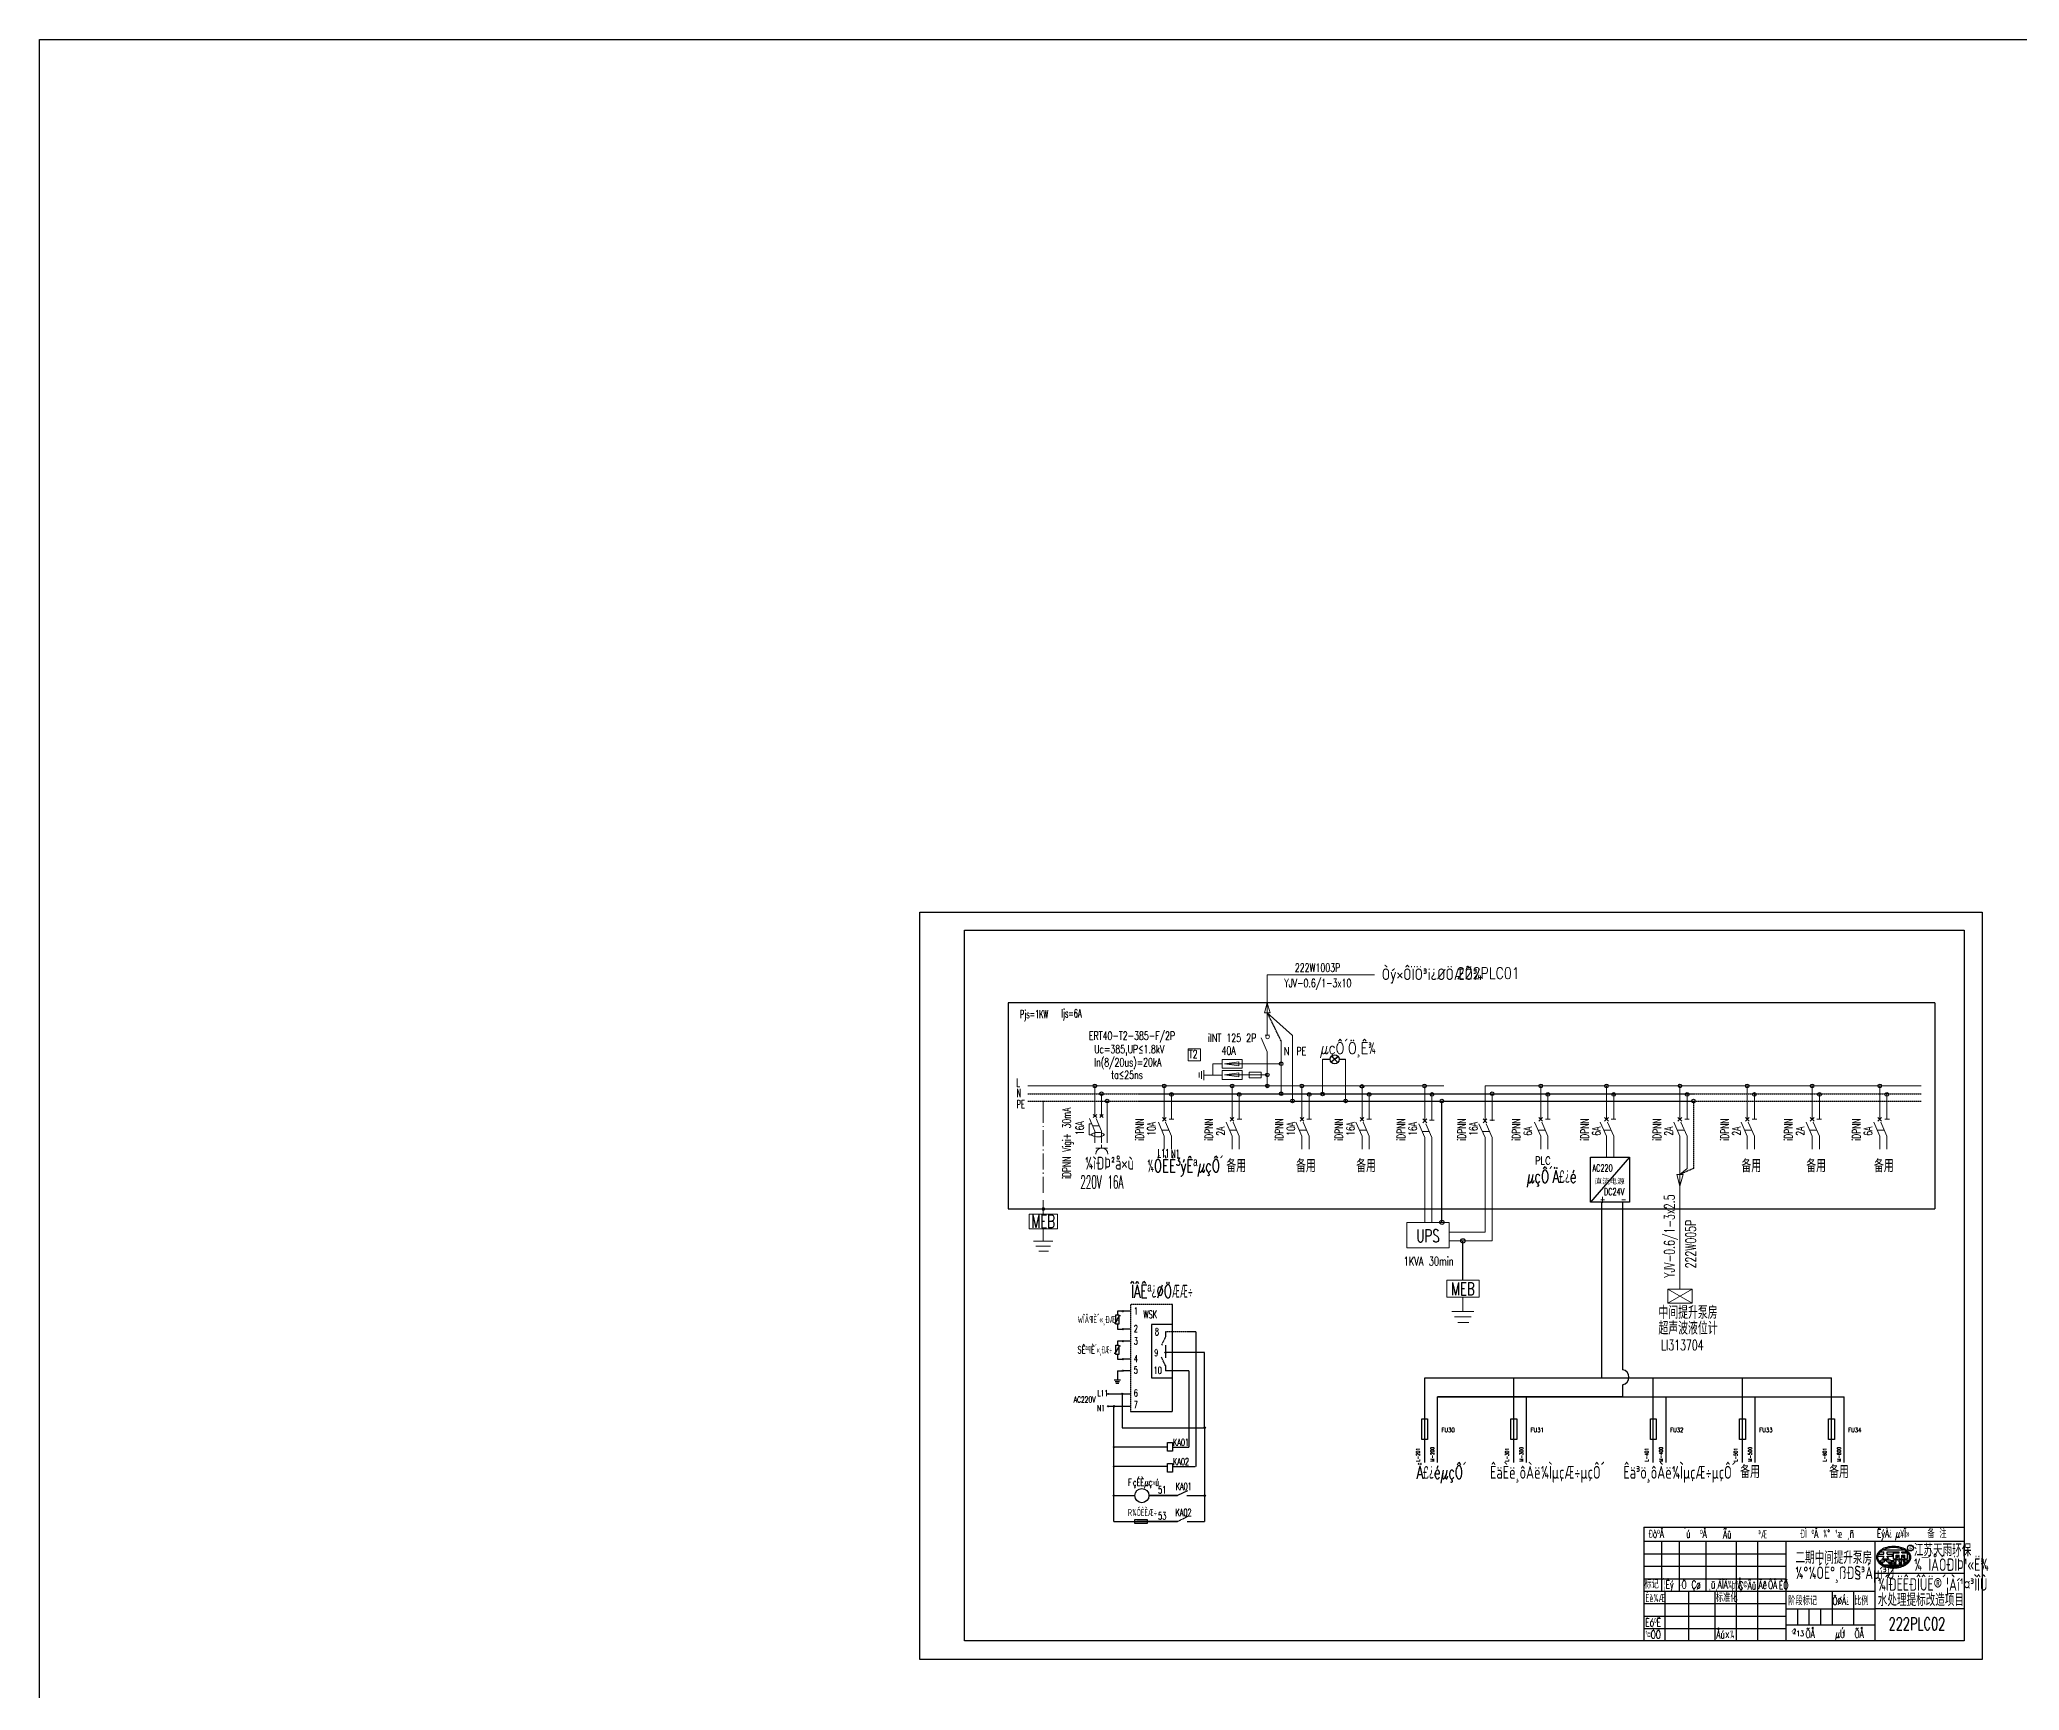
# Model space of a CAD drawing. Header units: millimetres. Extents: x 201 to 11482, y -7821 to 251.
# Drawn here: x 741 to 1854, y -7015 to -6087 of the extents above; entities that cross this region are included whole.
import ezdxf
from ezdxf.enums import TextEntityAlignment as Align

# ---------------------------------------------------------------- set-up
doc = ezdxf.new("R2010")
doc.units = ezdxf.units.MM
for name, pattern in [('ACAD_ISO02W100', [15, 12, -3]), ('CENTER', [2, 1.25, -0.25, 0.25, -0.25]), ('CENTER2', [1.125, 0.75, -0.125, 0.125, -0.125])]:
    doc.linetypes.add(name, pattern=pattern)
for name, color, linetype in [('4', 4, 'Continuous'), ('LINE_SECTION', 3, 'CENTER'), ('LINE_THIN', 2, 'Continuous'), ('LINEHIDE', 1, 'ACAD_ISO02W100'), ('PART', 7, 'Continuous'), ('TEXT', 6, 'Continuous')]:
    doc.layers.add(name, color=color, linetype=linetype)
doc.layers.add('SECTION', color=3, linetype='CENTER2', lineweight=9)
doc.styles.add('FS', font='romans.shx', dxfattribs={"width": 0.67, "height": 4.5, "bigfont": 'xc02.shx'})
doc.styles.add('HZ', font='txt', dxfattribs={"width": 0.67, "bigfont": 'hztxt'})
doc.styles.add('HZTXT', font='tssdeng.shx', dxfattribs={"width": 0.8, "bigfont": 'hztxt.shx'})
doc.styles.add('Z1', font='romans.shx', dxfattribs={"width": 0.75, "height": 2, "bigfont": 'fhztxt.shx'})
doc.styles.add('¡À¨º¡Á¼¡ÁÖ', font='romand.shx', dxfattribs={"width": 0.75, "bigfont": 'hztxt.shx'})

msp = doc.modelspace()

# ---------------------------------------------------------------- hatches: boundary and pattern name
h = msp.add_hatch(color=0)
h.dxf.hatch_style = 2
h.paths.add_polyline_path([(1304.846, -6744.742), (1306.217, -6744.742), (1305.874, -6745.085)])
h = msp.add_hatch(color=0)
h.dxf.hatch_style = 2
h.paths.add_polyline_path([(1305.532, -6743.713), (1305.074, -6743.827), (1305.874, -6743.827)])

# ---------------------------------------------------------------- linework, layer by layer
for p, q in [((1261.145, -6987.188), (1261.145, -6587.644)), ((1261.145, -6587.644), (1823.249, -6587.644)), ((1823.249, -6587.644), (1823.249, -6987.188)), ((1462.537, -6660.28), (1466.888, -6660.28)), ((1471.387, -6658.782), (1467.434, -6661.838)), ((1467.634, -6658.499), (1471.117, -6662.083)), ((1469.387, -6660.28), (1467.642, -6658.492)), ((1469.387, -6660.28), (1471.37, -6658.759)), ((1471.886, -6660.28), (1475.543, -6660.28)), ((1635.2, -6715.282), (1613.2, -6740.608)), ((1619.422, -6740.608), (1619.422, -6839.326)), ((1631.243, -6740.608), (1631.243, -6834.72)), ((1519.97, -6839.326), (1748.692, -6839.326)), ((1519.97, -6867), (1519.97, -6839.326)), ((1570.1, -6867), (1570.1, -6839.326)), ((1631.243, -6843.247), (1631.243, -6850.07)), ((1648.541, -6867), (1648.541, -6839.326)), ((1698.67, -6867), (1698.67, -6839.326)), ((1748.692, -6867), (1748.692, -6839.326)), ((1631.243, -6850.07), (1527.116, -6850.07)), ((1527.116, -6850.07), (1755.837, -6850.07)), ((1527.116, -6866.989), (1527.116, -6850.07)), ((1577.245, -6866.989), (1577.245, -6850.07)), ((1655.686, -6866.989), (1655.686, -6850.07)), ((1705.816, -6866.989), (1705.816, -6850.07)), ((1755.837, -6866.989), (1755.837, -6850.07)), ((1519.97, -6886.887), (1519.97, -6867)), ((1527.116, -6886.887), (1527.116, -6866.989)), ((1570.1, -6886.887), (1570.1, -6867)), ((1577.245, -6886.887), (1577.245, -6866.989)), ((1648.541, -6886.887), (1648.541, -6867)), ((1655.686, -6886.887), (1655.686, -6866.989)), ((1698.67, -6886.887), (1698.67, -6867)), ((1705.816, -6886.887), (1705.816, -6866.989)), ((1748.692, -6886.887), (1748.692, -6867)), ((1755.837, -6886.887), (1755.837, -6866.989)), ((1773.249, -6987.188), (1773.249, -6931.188)), ((1774.677, -6939.53), (1778.231, -6939.53)), ((1775.173, -6938.327), (1778.231, -6938.327)), ((1775.72, -6942.649), (1778.366, -6942.649)), ((1776.202, -6937.124), (1778.231, -6937.124)), ((1776.325, -6943.251), (1777.69, -6943.251)), ((1776.855, -6941.598), (1781.472, -6941.598)), ((1777.422, -6940.996), (1780.849, -6940.996)), ((1778.004, -6935.921), (1789.287, -6935.921)), ((1778.231, -6938.327), (1778.231, -6937.124)), ((1778.232, -6944.454), (1789.059, -6944.454)), ((1778.947, -6944.755), (1788.345, -6944.755)), ((1779.938, -6942.649), (1783.044, -6942.649)), ((1780.036, -6938.327), (1780.036, -6937.124)), ((1780.036, -6937.124), (1786.834, -6937.124)), ((1780.036, -6938.327), (1783.044, -6938.327)), ((1780.036, -6939.53), (1783.044, -6939.53)), ((1780.06, -6939.842), (1780.036, -6939.53)), ((1780.658, -6943.251), (1783.044, -6943.251)), ((1780.949, -6945.296), (1786.342, -6945.296)), ((1781.751, -6943.742), (1783.044, -6943.742)), ((1782.317, -6941.937), (1783.044, -6941.937)), ((1783.044, -6939.53), (1783.044, -6938.327)), ((1783.044, -6942.649), (1783.044, -6941.937)), ((1783.044, -6943.742), (1783.044, -6943.251)), ((1783.646, -6940.996), (1783.646, -6937.725)), ((1783.646, -6937.725), (1786.834, -6937.725)), ((1783.646, -6940.996), (1785.029, -6940.996)), ((1783.646, -6941.598), (1785.029, -6941.598)), ((1783.646, -6942.649), (1783.646, -6941.598)), ((1783.646, -6942.649), (1785.029, -6942.649)), ((1783.646, -6943.742), (1783.646, -6943.251)), ((1783.646, -6943.251), (1785.029, -6943.251)), ((1783.646, -6943.742), (1785.029, -6943.742)), ((1785.029, -6940.996), (1785.029, -6938.929)), ((1785.029, -6938.929), (1786.834, -6938.929)), ((1785.029, -6942.649), (1785.029, -6941.598)), ((1785.029, -6943.742), (1785.029, -6943.251)), ((1786.834, -6937.725), (1786.834, -6937.124)), ((1786.834, -6940.996), (1786.834, -6938.929)), ((1786.834, -6940.996), (1788.218, -6940.996)), ((1786.834, -6941.598), (1788.218, -6941.598)), ((1786.834, -6942.649), (1786.834, -6941.598)), ((1786.834, -6942.649), (1788.218, -6942.649)), ((1786.834, -6943.742), (1786.834, -6943.251)), ((1786.834, -6943.251), (1788.218, -6943.251)), ((1786.834, -6943.742), (1788.218, -6943.742)), ((1788.218, -6937.725), (1788.218, -6937.124)), ((1788.218, -6937.124), (1791.09, -6937.124)), ((1788.218, -6937.725), (1791.407, -6937.725)), ((1788.218, -6938.929), (1790.023, -6938.929)), ((1788.218, -6940.996), (1788.218, -6938.929)), ((1788.218, -6942.649), (1788.218, -6941.598)), ((1788.218, -6943.742), (1788.218, -6943.251)), ((1789.272, -6941.937), (1790.023, -6941.937)), ((1789.272, -6941.937), (1789.272, -6942.649)), ((1789.272, -6942.649), (1791.571, -6942.649)), ((1789.272, -6943.251), (1789.272, -6943.742)), ((1789.272, -6943.251), (1790.966, -6943.251)), ((1789.272, -6943.742), (1790.327, -6943.742)), ((1790.023, -6940.996), (1790.023, -6938.929)), ((1790.023, -6940.996), (1791.407, -6940.996)), ((1790.023, -6941.937), (1790.023, -6941.598)), ((1790.023, -6941.598), (1791.407, -6941.598)), ((1791.407, -6940.996), (1791.407, -6937.725)), ((1791.407, -6942.829), (1791.407, -6941.598)), ((1823.249, -6949.188), (1773.249, -6949.188)), ((1823.249, -6949.188), (1773.249, -6949.188)), ((1823.249, -6969.188), (1773.249, -6969.188)), ((1823.249, -6987.188), (1261.145, -6987.188)), ((1823.249, -6987.188), (1643.249, -6987.188))]:
    msp.add_line(p, q)
at = {"linetype": 'CENTER2'}
for p, q in [((1439.263, -6649.961), (1431.547, -6634.073)), ((1296.845, -6679.679), (1799.079, -6679.679)), ((1296.845, -6683.794), (1799.079, -6683.794)), ((1529.674, -6751.916), (1529.674, -6683.794)), ((1671.063, -6683.794), (1671.063, -6721.627)), ((1671.063, -6721.627), (1663.462, -6725.056)), ((1541.495, -6784.492), (1541.495, -6762.318)), ((1374.263, -6816.301), (1371.917, -6821.1)), ((1374.263, -6813.511), (1374.263, -6816.301)), ((1391.334, -6813.511), (1374.263, -6813.511)), ((1374.263, -6820.901), (1374.263, -6828.155)), ((1391.334, -6813.511), (1391.334, -6889.131)), ((1374.263, -6832.419), (1371.917, -6827.619)), ((1396.252, -6825.048), (1374.263, -6825.048)), ((1374.263, -6832.419), (1374.263, -6835.432)), ((1396.252, -6867.324), (1396.252, -6825.048)), ((1387.439, -6835.432), (1374.263, -6835.432)), ((1387.439, -6835.432), (1387.439, -6878.262)), ((1386.615, -6917.317), (1381.053, -6920.142))]:
    msp.add_line(p, q, dxfattribs=at)
at = {"color": 0}
for p, q in [((1643.249, -6923.188), (1823.249, -6923.188)), ((1643.249, -6923.188), (1823.249, -6923.188)), ((1643.249, -6923.188), (1823.249, -6923.188)), ((1643.249, -6931.188), (1823.249, -6931.188)), ((1643.249, -6931.188), (1823.249, -6931.188)), ((1643.249, -6931.188), (1823.249, -6931.188)), ((1643.249, -6959.188), (1773.249, -6959.188)), ((1643.249, -6959.188), (1773.249, -6959.188)), ((1643.249, -6959.188), (1773.249, -6959.188)), ((1723.249, -6969.188), (1773.249, -6969.188)), ((1723.249, -6969.188), (1773.249, -6969.188)), ((1723.249, -6969.188), (1773.249, -6969.188)), ((1723.249, -6978.188), (1773.249, -6978.188)), ((1723.249, -6978.188), (1773.249, -6978.188)), ((1723.249, -6978.188), (1773.249, -6978.188))]:
    msp.add_line(p, q, dxfattribs=at)
at = {"linetype": 'Continuous'}
msp.add_line((1823.249, -6949.188), (1773.249, -6949.188), dxfattribs=at)
for points in [[(741.178, -6087.168), (11482.36, -6087.168), (11482.36, -7820.534), (741.178, -7820.534)], [(1613.2, -6715.282), (1635.2, -6715.282), (1635.2, -6740.608), (1613.2, -6740.608)]]:
    msp.add_lwpolyline(points, close=True)
at = {"color": 0, "lineweight": 18}
for points in [[(1431.49, -6646.646), (1431.49, -6612.813), (1491.726, -6612.813)], [(1433.09, -6634.073), (1430.004, -6634.073), (1431.49, -6628.587), (1433.09, -6634.073)], [(1431.49, -6634.073), (1445.663, -6646.875), (1445.663, -6683.679)], [(1431.49, -6643.674), (1431.49, -6646.646)], [(1386.913, -6654.419), (1393.885, -6654.419), (1393.885, -6661.162), (1386.913, -6661.162), (1386.913, -6654.419)], [(1431.49, -6675.678), (1431.49, -6656.019), (1428.061, -6648.132)], [(1430.347, -6646.646), (1432.747, -6646.646)], [(1430.347, -6646.646), (1432.747, -6646.646)], [(1439.263, -6649.961), (1439.263, -6679.793)], [(1393.085, -6667.677), (1393.085, -6670.421)], [(1394.457, -6666.992), (1394.457, -6671.335)], [(1395.829, -6666.306), (1395.829, -6672.021)], [(1406.116, -6662.762), (1400.858, -6662.762), (1400.858, -6669.163)], [(1417.431, -6660.362), (1406.116, -6660.362), (1406.116, -6665.277), (1417.431, -6665.277), (1417.431, -6660.362)], [(1417.431, -6666.534), (1406.116, -6666.534), (1406.116, -6671.564), (1417.431, -6671.564), (1417.431, -6666.534)], [(1409.659, -6662.762), (1439.263, -6662.762)], [(1421.203, -6670.649), (1421.203, -6667.449), (1427.947, -6667.449), (1427.947, -6670.649)], [(1431.49, -6662.42), (1431.49, -6674.078)], [(1462.537, -6660.28), (1462.537, -6679.793)], [(1475.543, -6660.28), (1475.543, -6683.679)], [(1296.845, -6675.221), (1530.817, -6675.221)], [(1334.564, -6675.221), (1334.564, -6692.138)], [(1373.54, -6675.221), (1373.54, -6693.966)], [(1395.829, -6669.163), (1406.116, -6669.163)], [(1409.659, -6669.049), (1431.49, -6669.049)], [(1411.716, -6675.221), (1411.716, -6693.966)], [(1421.203, -6670.649), (1427.947, -6670.649)], [(1450.921, -6675.221), (1450.921, -6693.966)], [(1484.754, -6675.482), (1484.754, -6693.966)], [(1520.073, -6675.564), (1520.073, -6694.881)], [(1553.905, -6675.221), (1799.079, -6675.221)], [(1553.905, -6694.881), (1553.905, -6675.221)], [(1585.224, -6675.221), (1585.224, -6693.966)], [(1622.143, -6675.221), (1622.143, -6693.966)], [(1663.519, -6675.221), (1663.519, -6693.966)], [(1663.519, -6675.221), (1663.519, -6693.966)], [(1701.352, -6675.221), (1701.352, -6693.966)], [(1737.814, -6675.221), (1737.814, -6693.966)], [(1775.876, -6675.221), (1775.876, -6693.966)], [(1305.532, -6683.679), (1305.532, -6691.566), (1305.532, -6696.024)], [(1338.221, -6692.138), (1338.221, -6679.565)], [(1341.422, -6707.225), (1341.422, -6683.679)], [(1377.655, -6693.966), (1377.655, -6680.022)], [(1415.717, -6693.966), (1415.717, -6680.022)], [(1455.036, -6693.966), (1455.036, -6680.022)], [(1488.754, -6693.966), (1488.754, -6680.022)], [(1524.073, -6694.424), (1524.073, -6680.022)], [(1557.906, -6694.881), (1557.906, -6679.679)], [(1589.224, -6693.966), (1589.224, -6680.022)], [(1626.257, -6693.966), (1626.257, -6680.022)], [(1667.52, -6693.966), (1667.52, -6680.022)], [(1705.353, -6693.966), (1705.353, -6680.022)], [(1741.929, -6693.966), (1741.929, -6680.022)], [(1779.877, -6693.966), (1779.877, -6680.022)], [(1305.532, -6697.853), (1305.532, -6698.31)], [(1305.532, -6700.139), (1305.532, -6704.596), (1305.532, -6709.054)], [(1332.735, -6702.653), (1332.849, -6702.882), (1333.078, -6703.11), (1333.421, -6703.225), (1333.764, -6703.453), (1334.221, -6703.568), (1334.792, -6703.682), (1335.478, -6703.796), (1336.164, -6703.796), (1336.735, -6703.796), (1337.421, -6703.796), (1337.993, -6703.568), (1338.564, -6703.568), (1339.021, -6703.339), (1339.364, -6703.11), (1339.593, -6702.882), (1339.707, -6702.767), (1339.707, -6702.539), (1339.593, -6702.31), (1339.364, -6702.082), (1339.021, -6701.967), (1338.564, -6701.739), (1337.993, -6701.624), (1337.421, -6701.51), (1336.735, -6701.51), (1336.164, -6701.51), (1335.478, -6701.51), (1334.792, -6701.51), (1334.221, -6701.739), (1333.764, -6701.739), (1333.421, -6701.967), (1333.078, -6702.196), (1332.849, -6702.425), (1332.735, -6702.653), (1331.249, -6702.653), (1331.249, -6696.595), (1332.849, -6696.595)], [(1334.564, -6703.339), (1334.564, -6700.596), (1331.592, -6693.509)], [(1333.306, -6697.624), (1336.964, -6697.624)], [(1335.592, -6693.052), (1333.649, -6691.223)], [(1333.649, -6693.052), (1335.592, -6691.223)], [(1338.221, -6700.596), (1335.25, -6693.509)], [(1339.25, -6693.052), (1337.307, -6691.223)], [(1337.307, -6693.052), (1339.25, -6691.223)], [(1338.221, -6707.225), (1338.221, -6700.596)], [(1373.54, -6706.425), (1373.54, -6703.453), (1370.225, -6695.567)], [(1372.168, -6700.139), (1376.169, -6700.139)], [(1372.511, -6695.109), (1374.683, -6692.938)], [(1374.683, -6695.109), (1372.511, -6692.938)], [(1377.655, -6703.453), (1374.226, -6695.567)], [(1376.283, -6693.966), (1378.912, -6693.966)], [(1411.716, -6710.768), (1411.716, -6703.453), (1408.287, -6695.567)], [(1410.23, -6700.139), (1414.345, -6700.139)], [(1410.688, -6695.109), (1412.745, -6692.938)], [(1412.745, -6695.109), (1410.688, -6692.938)], [(1415.717, -6703.453), (1412.288, -6695.567)], [(1414.459, -6693.966), (1417.088, -6693.966)], [(1450.921, -6710.768), (1450.921, -6703.453), (1447.492, -6695.567)], [(1449.55, -6700.139), (1453.55, -6700.139)], [(1449.892, -6695.109), (1452.064, -6692.938)], [(1452.064, -6695.109), (1449.892, -6692.938)], [(1455.036, -6703.453), (1451.607, -6695.567)], [(1453.664, -6693.966), (1456.408, -6693.966)], [(1484.754, -6706.425), (1484.754, -6703.453), (1481.325, -6695.567)], [(1483.268, -6700.139), (1487.269, -6700.139)], [(1483.611, -6695.109), (1485.783, -6692.938)], [(1485.783, -6695.109), (1483.611, -6692.938)], [(1488.754, -6703.453), (1485.325, -6695.567)], [(1487.497, -6693.966), (1490.012, -6693.966)], [(1520.073, -6707.225), (1520.073, -6704.253), (1516.644, -6696.481)], [(1518.587, -6700.939), (1522.702, -6700.939)], [(1518.93, -6695.909), (1521.101, -6693.738)], [(1521.101, -6695.909), (1518.93, -6693.738)], [(1524.073, -6704.253), (1520.644, -6696.481)], [(1522.702, -6694.424), (1525.33, -6694.424)], [(1553.905, -6707.225), (1553.905, -6704.253), (1550.476, -6696.481)], [(1552.42, -6700.939), (1556.534, -6700.939)], [(1552.877, -6695.909), (1554.934, -6693.738)], [(1554.934, -6695.909), (1552.877, -6693.738)], [(1557.906, -6704.253), (1554.477, -6696.481)], [(1556.534, -6694.424), (1559.163, -6694.424)], [(1585.224, -6706.425), (1585.224, -6703.453), (1581.795, -6695.567)], [(1583.738, -6700.139), (1587.853, -6700.139)], [(1584.195, -6695.109), (1586.252, -6692.938)], [(1586.252, -6695.109), (1584.195, -6692.938)], [(1589.224, -6703.453), (1585.795, -6695.567)], [(1587.967, -6693.966), (1590.596, -6693.966)], [(1622.143, -6706.425), (1622.143, -6703.453), (1618.714, -6695.567)], [(1620.771, -6700.139), (1624.771, -6700.139)], [(1621.114, -6695.109), (1623.286, -6692.938)], [(1623.286, -6695.109), (1621.114, -6692.938)], [(1626.257, -6703.453), (1622.828, -6695.567)], [(1624.886, -6693.966), (1627.515, -6693.966)], [(1660.09, -6695.567), (1663.519, -6703.453), (1663.519, -6709.74)], [(1662.033, -6700.139), (1666.034, -6700.139)], [(1664.548, -6695.109), (1662.376, -6692.938)], [(1662.376, -6695.109), (1664.548, -6692.938)], [(1667.52, -6703.453), (1664.091, -6695.567)], [(1666.262, -6693.966), (1668.777, -6693.966)], [(1701.352, -6706.425), (1701.352, -6703.453), (1697.923, -6695.567)], [(1699.867, -6700.139), (1703.981, -6700.139)], [(1700.324, -6695.109), (1702.381, -6692.938)], [(1702.381, -6695.109), (1700.324, -6692.938)], [(1705.353, -6703.453), (1701.924, -6695.567)], [(1704.096, -6693.966), (1706.725, -6693.966)], [(1737.814, -6706.425), (1737.814, -6703.453), (1734.385, -6695.567)], [(1736.443, -6700.139), (1740.443, -6700.139)], [(1736.785, -6695.109), (1738.957, -6692.938)], [(1738.957, -6695.109), (1736.785, -6692.938)], [(1741.929, -6703.453), (1738.5, -6695.567)], [(1740.557, -6693.966), (1743.186, -6693.966)], [(1775.876, -6706.425), (1775.876, -6703.453), (1772.447, -6695.567)], [(1774.39, -6700.139), (1778.505, -6700.139)], [(1774.847, -6695.109), (1776.905, -6692.938)], [(1776.905, -6695.109), (1774.847, -6692.938)], [(1779.877, -6703.453), (1776.448, -6695.567)], [(1778.619, -6693.966), (1781.248, -6693.966)], [(1305.532, -6710.883), (1305.532, -6711.454)], [(1334.564, -6703.339), (1334.564, -6707.225)], [(1335.021, -6710.197), (1341.65, -6710.197)], [(1338.336, -6710.197), (1338.336, -6708.368)], [(1373.54, -6706.425), (1373.54, -6710.768)], [(1377.655, -6710.768), (1377.655, -6703.453)], [(1415.717, -6710.768), (1415.717, -6703.453)], [(1455.036, -6710.768), (1455.036, -6703.453)], [(1484.754, -6706.425), (1484.754, -6710.768)], [(1488.754, -6710.768), (1488.754, -6703.453)], [(1520.073, -6707.225), (1520.073, -6751.916)], [(1524.073, -6751.916), (1524.073, -6704.253)], [(1553.905, -6757.517), (1553.905, -6704.253)], [(1557.906, -6762.318), (1557.906, -6704.253)], [(1585.224, -6706.425), (1585.224, -6710.768)], [(1589.224, -6710.768), (1589.224, -6703.453)], [(1622.143, -6706.425), (1622.143, -6715.282)], [(1626.257, -6715.282), (1626.257, -6703.453)], [(1663.519, -6709.74), (1663.519, -6741.058)], [(1667.52, -6721.627), (1667.52, -6703.453)], [(1701.352, -6706.425), (1701.352, -6710.768)], [(1705.353, -6710.768), (1705.353, -6703.453)], [(1737.814, -6706.425), (1737.814, -6710.768)], [(1741.929, -6710.768), (1741.929, -6703.453)], [(1775.876, -6706.425), (1775.876, -6710.768)], [(1779.877, -6710.768), (1779.877, -6703.453)], [(1305.532, -6713.169), (1305.532, -6717.741), (1305.532, -6722.198)], [(1582.595, -6719.455), (1582.595, -6714.998), (1583.852, -6714.998), (1584.309, -6715.226), (1584.424, -6715.455), (1584.652, -6715.912), (1584.652, -6716.483), (1584.424, -6716.941), (1584.309, -6717.055), (1583.852, -6717.284), (1582.595, -6717.284)], [(1585.681, -6714.998), (1585.681, -6719.455), (1587.395, -6719.455)], [(1590.367, -6716.141), (1590.139, -6715.683), (1589.91, -6715.226), (1589.567, -6714.998), (1588.996, -6714.998), (1588.767, -6715.226), (1588.424, -6715.683), (1588.31, -6716.141), (1588.081, -6716.712), (1588.081, -6717.741), (1588.31, -6718.427), (1588.424, -6718.769), (1588.767, -6719.227), (1588.996, -6719.455), (1589.567, -6719.455), (1589.91, -6719.227), (1590.139, -6718.769), (1590.367, -6718.427)], [(1663.519, -6725.056), (1667.52, -6721.627)], [(1305.532, -6723.913), (1305.532, -6724.599)], [(1305.532, -6726.313), (1305.532, -6730.771), (1305.532, -6735.343)], [(1665.234, -6725.056), (1663.519, -6731.571), (1661.69, -6725.056), (1665.234, -6725.056)], [(1663.519, -6731.571), (1663.519, -6789.495)], [(1306.217, -6744.399), (1306.217, -6744.056), (1305.874, -6743.827), (1305.532, -6743.713), (1305.074, -6743.827), (1304.846, -6744.056), (1304.846, -6744.399), (1304.846, -6744.742), (1305.074, -6745.085), (1305.532, -6745.199), (1305.874, -6745.085), (1306.217, -6744.742), (1306.217, -6744.399)], [(1305.532, -6739.458), (1305.532, -6747.344)], [(1297.531, -6755.574), (1297.531, -6747.344)], [(1297.531, -6747.344), (1313.533, -6747.344), (1313.533, -6755.574), (1297.531, -6755.574)], [(1305.532, -6762.546), (1305.532, -6755.574)], [(1533.789, -6766.204), (1509.9, -6766.204), (1509.9, -6751.916), (1533.789, -6751.916), (1533.789, -6766.204)], [(1310.904, -6762.546), (1300.045, -6762.546)], [(1309.646, -6765.29), (1301.417, -6765.29)], [(1308.389, -6768.033), (1303.017, -6768.033)], [(1533.789, -6757.517), (1553.905, -6757.517)], [(1533.789, -6762.318), (1557.906, -6762.318)], [(1532.351, -6793.979), (1532.351, -6784.492)], [(1532.351, -6784.492), (1550.639, -6784.492), (1550.639, -6793.979), (1532.351, -6793.979)], [(1656.604, -6789.495), (1670.434, -6789.495), (1670.434, -6797.381), (1656.604, -6797.381), (1656.604, -6789.495)], [(1656.604, -6797.381), (1670.434, -6789.495)], [(1670.434, -6797.381), (1656.604, -6789.495)], [(1541.495, -6794.093), (1541.495, -6795.808), (1541.495, -6801.98)], [(1547.667, -6801.98), (1535.322, -6801.98)], [(1546.181, -6805.066), (1536.808, -6805.066)], [(1544.809, -6808.152), (1538.637, -6808.152)]]:
    msp.add_lwpolyline(points, dxfattribs=at)
at = {"color": 0, "lineweight": 30}
for points in [[(1806.737, -6628.587), (1285.872, -6628.587)], [(1285.872, -6628.587), (1285.872, -6744.399)], [(1806.737, -6628.587), (1806.737, -6744.399)], [(1285.872, -6744.399), (1806.737, -6744.399)]]:
    msp.add_lwpolyline(points, dxfattribs=at)
at = {"color": 0, "lineweight": 5}
for points in [[(1304.846, -6744.742), (1306.217, -6744.742), (1305.874, -6745.085), (1304.846, -6744.742)], [(1305.532, -6743.713), (1305.074, -6743.827), (1305.874, -6743.827), (1305.532, -6743.713)]]:
    msp.add_lwpolyline(points, dxfattribs=at)
at = {"linetype": 'CENTER2'}
msp.add_lwpolyline([(1354.494, -6858.142), (1378.167, -6858.142), (1378.167, -6798.063), (1354.494, -6798.063)], close=True, dxfattribs=at)
at = {"color": 1, "elevation": 295.704}
for points in [[(1518.332, -6862.298), (1521.601, -6862.298), (1521.601, -6874.034), (1518.332, -6874.034)], [(1568.462, -6862.298), (1571.731, -6862.298), (1571.731, -6874.034), (1568.462, -6874.034)], [(1646.902, -6862.298), (1650.172, -6862.298), (1650.172, -6874.034), (1646.902, -6874.034)], [(1697.032, -6862.298), (1700.301, -6862.298), (1700.301, -6874.034), (1697.032, -6874.034)], [(1747.054, -6862.298), (1750.323, -6862.298), (1750.323, -6874.034), (1747.054, -6874.034)]]:
    msp.add_lwpolyline(points, close=True, dxfattribs=at)
for points in [[(1793.307, -6940.132, 0.14526213), (1792.682, -6938.027, 0.10717114), (1790.523, -6935.889, 0.07740429), (1787.54, -6934.585, 0.06452136), (1783.646, -6934.081, 0.06452136), (1779.751, -6934.585, 0.07740429), (1776.769, -6935.889, 0.10717114), (1774.609, -6938.027, 0.14526213), (1773.984, -6940.132, 0.14526213), (1774.609, -6942.237, 0.10717114), (1776.769, -6944.375, 0.07740429), (1779.751, -6945.679, 0.06452136), (1783.646, -6946.184, 0.06452136), (1787.54, -6945.679, 0.07740429), (1790.523, -6944.375, 0.10717114), (1792.682, -6942.237, 0.14526213)], [(1792.67, -6940.132, 0.14526213), (1792.149, -6938.374, 0.10717114), (1790.181, -6936.426, 0.07740429), (1787.378, -6935.201, 0.06452136), (1783.646, -6934.717, 0.06452136), (1779.913, -6935.201, 0.07740429), (1777.11, -6936.426, 0.10717114), (1775.142, -6938.374, 0.14526213), (1774.621, -6940.132, 0.14526213), (1775.142, -6941.89, 0.10717114), (1777.11, -6943.838, 0.07740429), (1779.913, -6945.063, 0.06452136), (1783.646, -6945.547, 0.06452136), (1787.378, -6945.063, 0.07740429), (1790.181, -6943.838, 0.10717114), (1792.149, -6941.89, 0.14526213)]]:
    msp.add_lwpolyline(points, format="xyb", close=True)
for centre, radius in [((1431.49, -6669.049), 1.029), ((1439.263, -6662.762), 1.029), ((1469.387, -6660.28), 2.499), ((1334.564, -6675.221), 1.029), ((1338.221, -6679.679), 1.029), ((1373.54, -6675.221), 1.029), ((1377.655, -6680.022), 1.029), ((1411.716, -6675.221), 1.029), ((1415.717, -6680.022), 1.029), ((1431.49, -6675.221), 1.029), ((1439.263, -6679.679), 1.029), ((1450.921, -6675.221), 1.029), ((1455.036, -6680.022), 1.029), ((1462.537, -6679.793), 1.029), ((1484.754, -6675.482), 1.029), ((1488.754, -6680.022), 1.029), ((1519.916, -6675.221), 1.029), ((1524.073, -6680.022), 1.029), ((1557.906, -6679.679), 1.029), ((1585.224, -6675.221), 1.029), ((1589.224, -6680.022), 1.029), ((1622.143, -6675.221), 1.029), ((1626.257, -6680.022), 1.029), ((1663.519, -6675.221), 1.029), ((1667.52, -6680.022), 1.029), ((1701.352, -6675.221), 1.029), ((1705.353, -6680.022), 1.029), ((1737.814, -6675.221), 1.029), ((1741.929, -6680.022), 1.029), ((1775.876, -6675.221), 1.029), ((1779.877, -6680.022), 1.029), ((1341.422, -6683.794), 1.029), ((1445.663, -6683.679), 1.029), ((1475.543, -6683.679), 1.029), ((1529.674, -6683.794), 1.029), ((1671.063, -6683.794), 1.029), ((1529.674, -6751.916), 1.212), ((1541.495, -6762.318), 1.212), ((1793.084, -6934.965), 1.666), ((1785.815, -6939.945), 0.1), ((1785.815, -6941.347), 0.1), ((1789.022, -6939.945), 0.1), ((1789.022, -6941.347), 0.1)]:
    msp.add_circle(centre, radius)
for centre, radius, start, end in [((1630.505, -6838.983), 4.327, 279.829785, 80.170215), ((1773.548, -6937.915), 4.95, 293.805664, 311.924678), ((1773.548, -6937.915), 6.755, 300.38393, 307.819429), ((1773.548, -6937.915), 4.95, 321.502997, 340.951261), ((1773.548, -6937.915), 6.755, 315.502624, 325.594686), ((1785.016, -6937.305), 7.372, 216.907792, 226.468118), ((1785.016, -6937.305), 5.567, 207.109979, 221.536588), ((1785.016, -6937.305), 7.372, 233.765595, 238.048673), ((1781.751, -6942.539), 1.203, 238.048673, 270), ((1785.016, -6937.305), 5.567, 230.459438, 231.797628), ((1782.317, -6940.734), 1.203, 231.797628, 270)]:
    msp.add_arc(centre, radius, start, end)
at = {"color": 0, "lineweight": 18}
for points, knots in [([(1431.604, -6646.646), (1431.033, -6646.646), (1430.576, -6647.103), (1430.576, -6647.675), (1430.576, -6648.246), (1431.033, -6648.704), (1431.604, -6648.704), (1432.176, -6648.704), (1432.633, -6648.246), (1432.633, -6647.675), (1432.633, -6647.103), (1432.176, -6646.646), (1431.604, -6646.646)], [0, 0, 0, 0, 1, 1, 1, 2, 2, 2, 3, 3, 3, 4, 4, 4, 4]), ([(1341.879, -6713.626), (1341.879, -6711.683), (1340.393, -6710.197), (1338.45, -6710.197), (1336.507, -6710.197), (1335.021, -6711.683), (1335.021, -6713.626)], [0, 0, 0, 0, 1, 1, 1, 2, 2, 2, 2])]:
    msp.add_open_spline(points, degree=3, knots=knots, dxfattribs=at)
at = {"color": 0, "lineweight": 5}
for points in [[(1415.488, -6661.619), (1415.488, -6661.619), (1407.487, -6662.762), (1407.487, -6662.762), (1407.487, -6662.762), (1415.488, -6662.762), (1415.488, -6662.762), (1415.488, -6662.762), (1415.488, -6661.619), (1415.488, -6661.619)], [(1407.487, -6662.762), (1407.487, -6662.762), (1415.488, -6662.762), (1415.488, -6662.762), (1415.488, -6662.762), (1415.488, -6663.905), (1415.488, -6663.905), (1415.488, -6663.905), (1407.487, -6662.762), (1407.487, -6662.762)], [(1415.488, -6667.906), (1415.488, -6667.906), (1407.487, -6669.049), (1407.487, -6669.049), (1407.487, -6669.049), (1415.488, -6669.049), (1415.488, -6669.049), (1415.488, -6669.049), (1415.488, -6667.906), (1415.488, -6667.906)], [(1407.487, -6669.049), (1407.487, -6669.049), (1415.488, -6669.049), (1415.488, -6669.049), (1415.488, -6669.049), (1415.488, -6670.192), (1415.488, -6670.192), (1415.488, -6670.192), (1407.487, -6669.049), (1407.487, -6669.049)], [(1304.846, -6744.056), (1304.846, -6744.056), (1306.217, -6744.056), (1306.217, -6744.056), (1306.217, -6744.056), (1305.074, -6743.827), (1305.074, -6743.827), (1305.074, -6743.827), (1304.846, -6744.056), (1304.846, -6744.056)], [(1304.846, -6744.399), (1304.846, -6744.399), (1306.217, -6744.399), (1306.217, -6744.399), (1306.217, -6744.399), (1304.846, -6744.056), (1304.846, -6744.056), (1304.846, -6744.056), (1304.846, -6744.399), (1304.846, -6744.399)], [(1306.217, -6744.399), (1306.217, -6744.399), (1304.846, -6744.056), (1304.846, -6744.056), (1304.846, -6744.056), (1306.217, -6744.056), (1306.217, -6744.056), (1306.217, -6744.056), (1306.217, -6744.399), (1306.217, -6744.399)], [(1304.846, -6744.742), (1304.846, -6744.742), (1306.217, -6744.742), (1306.217, -6744.742), (1306.217, -6744.742), (1304.846, -6744.399), (1304.846, -6744.399), (1304.846, -6744.399), (1304.846, -6744.742), (1304.846, -6744.742)], [(1306.217, -6744.742), (1306.217, -6744.742), (1304.846, -6744.399), (1304.846, -6744.399), (1304.846, -6744.399), (1306.217, -6744.399), (1306.217, -6744.399), (1306.217, -6744.399), (1306.217, -6744.742), (1306.217, -6744.742)], [(1304.846, -6744.742), (1304.846, -6744.742), (1305.074, -6745.085), (1305.074, -6745.085), (1305.074, -6745.085), (1305.874, -6745.085), (1305.874, -6745.085), (1305.874, -6745.085), (1304.846, -6744.742), (1304.846, -6744.742)], [(1306.217, -6744.056), (1306.217, -6744.056), (1305.074, -6743.827), (1305.074, -6743.827), (1305.074, -6743.827), (1305.874, -6743.827), (1305.874, -6743.827), (1305.874, -6743.827), (1306.217, -6744.056), (1306.217, -6744.056)], [(1305.074, -6745.085), (1305.074, -6745.085), (1305.874, -6745.085), (1305.874, -6745.085), (1305.874, -6745.085), (1305.532, -6745.199), (1305.532, -6745.199), (1305.532, -6745.199), (1305.074, -6745.085), (1305.074, -6745.085)]]:
    msp.add_open_spline(points, degree=3, knots=[0, 0, 0, 0, 1, 1, 1, 2, 2, 2, 3, 3, 3, 3], dxfattribs=at)
for p in [(1785.815, -6939.945), (1785.815, -6941.347), (1789.022, -6939.945), (1789.022, -6941.347)]:
    msp.add_point(p)
at = {"layer": 'LINE_SECTION', "linetype": 'Continuous'}
for p, q in [((1347.169, -6801.875), (1347.169, -6803.866)), ((1349.872, -6801.875), (1347.169, -6801.875)), ((1347.169, -6809.179), (1347.169, -6811.98)), ((1347.169, -6811.98), (1349.872, -6811.98)), ((1354.494, -6801.875), (1350.59, -6801.875)), ((1354.494, -6811.98), (1350.59, -6811.98)), ((1347.169, -6818.704), (1347.169, -6820.858)), ((1349.872, -6818.704), (1347.169, -6818.704)), ((1354.494, -6818.704), (1350.59, -6818.704)), ((1347.169, -6826.17), (1347.169, -6828.809)), ((1347.169, -6828.809), (1349.872, -6828.809)), ((1354.494, -6828.809), (1350.59, -6828.809)), ((1345.361, -6840.389), (1348.977, -6840.389)), ((1345.904, -6841.449), (1348.435, -6841.449)), ((1346.265, -6842.362), (1348.073, -6842.362)), ((1347.169, -6835.283), (1347.169, -6840.389)), ((1347.169, -6835.283), (1349.872, -6835.283)), ((1354.494, -6835.283), (1350.59, -6835.283)), ((1342.238, -6848.322), (1354.494, -6848.322)), ((1342.238, -6855.316), (1354.494, -6855.316)), ((1345.209, -6920.142), (1345.209, -6855.316)), ((1349.945, -6848.322), (1349.945, -6867.324)), ((1349.945, -6867.324), (1396.252, -6867.324)), ((1396.252, -6867.324), (1396.252, -6920.142)), ((1375.338, -6878.262), (1345.209, -6878.262)), ((1378.19, -6878.262), (1387.439, -6878.262)), ((1375.338, -6889.131), (1345.209, -6889.131)), ((1378.19, -6889.131), (1390.961, -6889.131)), ((1345.209, -6905.507), (1356.992, -6905.507)), ((1364.922, -6905.507), (1381.053, -6905.507)), ((1364.922, -6905.507), (1381.053, -6905.507)), ((1381.053, -6905.507), (1364.922, -6905.507)), ((1386.615, -6902.894), (1381.053, -6905.507)), ((1386.282, -6905.507), (1396.252, -6905.507)), ((1345.209, -6920.142), (1381.053, -6920.142)), ((1381.053, -6920.142), (1358.115, -6920.142)), ((1363.428, -6920.142), (1381.053, -6920.142)), ((1386.452, -6920.142), (1396.252, -6920.142))]:
    msp.add_line(p, q, dxfattribs=at)
at = {"layer": 'LINE_THIN'}
for p, q in [((1236.145, -6997.644), (1236.145, -6577.644)), ((1236.145, -6577.644), (1833.453, -6577.644)), ((1833.453, -6577.644), (1833.453, -6997.644)), ((1833.453, -6997.644), (1236.145, -6997.644))]:
    msp.add_line(p, q, dxfattribs=at)
for centre in [(1785.815, -6939.945), (1785.815, -6941.347), (1789.022, -6939.945), (1789.022, -6941.347)]:
    msp.add_circle(centre, 0.401, dxfattribs=at)
at = {"layer": 'LINEHIDE', "color": 0, "linetype": 'Continuous'}
for p, q in [((1366.331, -6809.274), (1366.331, -6839.261)), ((1378.167, -6809.274), (1366.331, -6809.274)), ((1366.331, -6839.261), (1378.167, -6839.261))]:
    msp.add_line(p, q, dxfattribs=at)
for centre in [(1374.263, -6825.048), (1345.209, -6855.316), (1349.945, -6848.322), (1396.252, -6867.324), (1396.252, -6905.507)]:
    msp.add_circle(centre, 0.418, dxfattribs=at)
at = {"layer": 'PART'}
for p, q in [((1345.976, -6808.59), (1345.474, -6808.59)), ((1345.976, -6808.59), (1348.363, -6804.455)), ((1348.864, -6804.455), (1348.363, -6804.455)), ((1345.976, -6825.581), (1348.363, -6821.446)), ((1348.864, -6821.446), (1348.363, -6821.446)), ((1345.976, -6825.581), (1345.474, -6825.581))]:
    msp.add_line(p, q, dxfattribs=at)
for points in [[(1346.294, -6803.866), (1348.045, -6803.866), (1348.045, -6809.179), (1346.294, -6809.179)], [(1346.294, -6820.858), (1348.045, -6820.858), (1348.045, -6826.17), (1346.294, -6826.17)], [(1375.338, -6875.673), (1378.19, -6875.673), (1378.19, -6880.477), (1375.338, -6880.477)], [(1357.003, -6921.155), (1357.003, -6918.879), (1363.91, -6918.879), (1363.91, -6921.155)]]:
    msp.add_lwpolyline(points, close=True, dxfattribs=at)
msp.add_lwpolyline([(1378.19, -6887.444), (1378.19, -6892.248), (1375.338, -6892.248), (1375.338, -6887.444), (1378.19, -6887.444)], dxfattribs=at)
for centre, radius in [((1350.231, -6801.875), 0.359), ((1350.231, -6811.98), 0.359), ((1350.231, -6818.704), 0.359), ((1350.231, -6828.809), 0.359), ((1350.231, -6835.283), 0.359), ((1341.939, -6848.322), 0.299), ((1341.939, -6855.316), 0.299), ((1345.209, -6878.262), 0.359), ((1345.209, -6889.131), 0.359), ((1360.957, -6905.507), 3.965), ((1345.209, -6905.507), 0.359)]:
    msp.add_circle(centre, radius, dxfattribs=at)
at = {"layer": 'TEXT', "color": 0}
for p, q in [((1643.249, -6923.188), (1643.249, -6987.188)), ((1643.249, -6923.188), (1643.249, -6987.188)), ((1643.249, -6923.188), (1643.249, -6987.188)), ((1653.249, -6959.188), (1653.249, -6931.188)), ((1653.249, -6959.188), (1653.249, -6931.188)), ((1653.249, -6959.188), (1653.249, -6931.188)), ((1663.249, -6959.188), (1663.249, -6931.188)), ((1663.249, -6959.188), (1663.249, -6931.188)), ((1663.249, -6959.188), (1663.249, -6931.188)), ((1678.249, -6959.188), (1678.249, -6931.188)), ((1678.249, -6959.188), (1678.249, -6931.188)), ((1678.249, -6959.188), (1678.249, -6931.188)), ((1695.249, -6987.188), (1695.249, -6931.188)), ((1695.249, -6987.188), (1695.249, -6931.188)), ((1695.249, -6987.188), (1695.249, -6931.188)), ((1707.249, -6987.188), (1707.249, -6931.188)), ((1707.249, -6987.188), (1707.249, -6931.188)), ((1707.249, -6987.188), (1707.249, -6931.188)), ((1723.249, -6987.188), (1723.249, -6931.188)), ((1723.249, -6987.188), (1723.249, -6931.188)), ((1723.249, -6987.188), (1723.249, -6931.188)), ((1643.249, -6938.188), (1723.249, -6938.188)), ((1643.249, -6938.188), (1723.249, -6938.188)), ((1643.249, -6938.188), (1723.249, -6938.188)), ((1643.249, -6945.188), (1723.249, -6945.188)), ((1643.249, -6945.188), (1723.249, -6945.188)), ((1643.249, -6945.188), (1723.249, -6945.188)), ((1643.249, -6952.188), (1723.249, -6952.188)), ((1643.249, -6952.188), (1723.249, -6952.188)), ((1643.249, -6952.188), (1723.249, -6952.188)), ((1643.249, -6966.188), (1723.249, -6966.188)), ((1643.249, -6966.188), (1723.249, -6966.188)), ((1643.249, -6966.188), (1723.249, -6966.188)), ((1655.249, -6987.188), (1655.249, -6959.188)), ((1655.249, -6987.188), (1655.249, -6959.188)), ((1655.249, -6987.188), (1655.249, -6959.188)), ((1668.464, -6987.323), (1668.464, -6959.188)), ((1668.464, -6987.323), (1668.464, -6959.188)), ((1668.464, -6987.323), (1668.464, -6959.188)), ((1683.249, -6987.188), (1683.249, -6959.188)), ((1683.249, -6987.188), (1683.249, -6959.188)), ((1683.249, -6987.188), (1683.249, -6959.188)), ((1749.249, -6978.188), (1749.249, -6959.188)), ((1749.249, -6978.188), (1749.249, -6959.188)), ((1749.249, -6978.188), (1749.249, -6959.188)), ((1761.249, -6978.188), (1761.249, -6959.188)), ((1761.249, -6978.188), (1761.249, -6959.188)), ((1761.249, -6978.188), (1761.249, -6959.188)), ((1643.249, -6973.188), (1723.249, -6973.188)), ((1643.249, -6973.188), (1723.249, -6973.188)), ((1643.249, -6973.188), (1723.249, -6973.188)), ((1729.749, -6978.188), (1729.749, -6969.188)), ((1729.749, -6978.188), (1729.749, -6969.188)), ((1729.749, -6978.188), (1729.749, -6969.188)), ((1736.249, -6978.188), (1736.249, -6969.188)), ((1736.249, -6978.188), (1736.249, -6969.188)), ((1736.249, -6978.188), (1736.249, -6969.188)), ((1742.749, -6978.188), (1742.749, -6969.188)), ((1742.749, -6978.188), (1742.749, -6969.188)), ((1742.749, -6978.188), (1742.749, -6969.188)), ((1643.249, -6980.188), (1723.249, -6980.188)), ((1643.249, -6980.188), (1723.249, -6980.188)), ((1643.249, -6980.188), (1723.249, -6980.188))]:
    msp.add_line(p, q, dxfattribs=at)

# ---------------------------------------------------------------- texts
at = {"style": 'HZ'}
for s, height, width, p in [('222W1003P', 4.608, 0.7, (1446.952, -6611.083)), ('Òý×ÔÏÖ³¡¿ØÖÆÕ¾', 6.5, 0.8, (1495.849, -6615.72)), ('222PLC01', 6.5, 0.8, (1538.001, -6615.09)), ('YJV-0.6/1-3x10', 4.608, 0.7, (1441.051, -6619.724)), ('Pjs=1KW', 4.608, 0.5, (1292.39, -6637.223)), ('Ijs=6A', 4.608, 0.5, (1315.641, -6636.73)), ('ERT40-T2-385-F/2P', 4.608, 0.7, (1331.138, -6649.336)), ('iINT 125 2P', 4.608, 0.7, (1398.144, -6650.522)), ('Uc=385,UP≤1.8kV', 4.608, 0.7, (1334.136, -6656.874)), ('T2', 4.608, 0.7, (1387.313, -6659.707)), ('40A', 4.608, 0.7, (1405.723, -6657.704)), ('N', 4.608, 0.7, (1440.85, -6657.974)), ('PE', 4.608, 0.7, (1447.84, -6657.974)), ('µçÔ´Ö¸Ê¾', 6.5, 0.8, (1461.245, -6657.261)), ('In(8/20us)=20kA', 4.608, 0.7, (1334.136, -6664.264)), ('ta≤25ns', 4.608, 0.7, (1343.69, -6671.289)), ('L', 4.608, 0.5, (1290.442, -6675.754)), ('N', 4.608, 0.5, (1290.535, -6681.523)), ('PE', 4.608, 0.5, (1290.535, -6687.818)), ('L11', 4.608, 0.5, (1369.83, -6715.387)), ('N1', 4.608, 0.5, (1377.395, -6715.684)), ('¼ìÐÞ²å×ù', 7.2, 0.67, (1328.896, -6722.244)), ('¼ÓÈÈ³ýÊªµçÔ´', 7.2, 0.67, (1363.997, -6723.751)), ('备用', 7.2, 0.67, (1408.433, -6723.751)), ('备用', 7.2, 0.67, (1447.638, -6723.751)), ('备用', 7.2, 0.67, (1481.47, -6723.751)), ('µçÔ´Ä£¿é', 7.2, 0.67, (1577.353, -6729.745)), ('AC220', 4, 0.67, (1614.32, -6723.405)), ('备用', 7.2, 0.67, (1698.069, -6723.751)), ('备用', 7.2, 0.67, (1734.531, -6723.751)), ('备用', 7.2, 0.67, (1772.593, -6723.751)), ('220V 16A', 7.2, 0.5, (1326.367, -6732.88)), ('DC24V', 4, 0.67, (1620.796, -6736.665)), ('+', 4, 0.67, (1618.531, -6740.993)), ('-', 4, 0.67, (1630.352, -6740.993)), ('MEB', 7.2, 0.67, (1298.829, -6754.94)), ('UPS', 7.2, 0.67, (1515.336, -6763.093)), ('1KVA 30min', 5.0112, 0.67, (1508.226, -6776.251)), ('ÎÂÊª¿ØÖÆÆ÷', 7.2, 0.67, (1354.792, -6794.256)), ('MEB', 7.2, 0.67, (1534.867, -6792.88)), ('中间提升泵房', 7.2, 0.67, (1651.403, -6806.161)), ('超声波液位计', 7.2, 0.67, (1651.403, -6815.013)), ('LI313704', 5.76, 0.67, (1652.835, -6823.767)), ('Ä£¿éµçÔ´', 7.2, 0.67, (1515.373, -6896.023)), ('ÊäÈë¸ôÀë¼ÌµçÆ÷µçÔ´', 7.2, 0.67, (1556.699, -6896.023)), ('Êä³ö¸ôÀë¼ÌµçÆ÷µçÔ´', 7.2, 0.67, (1631.65, -6896.023)), ('备用', 7.2, 0.67, (1697.397, -6895.678)), ('备用', 7.2, 0.67, (1747.419, -6895.678))]:
    msp.add_text(s, height=height, dxfattribs=dict(at, width=width)).set_placement(p)
at = {"style": 'HZ', "width": 0.67}
for s, height, p in [('iDPNN Vigi+ 30mA', 4.608, (1320.958, -6727.466)), ('16A', 4.608, (1328.327, -6702.82)), ('iDPNN', 4.608, (1362.044, -6706.004)), ('10A', 4.608, (1368.611, -6703.193)), ('iDPNN', 4.608, (1400.923, -6706.004)), ('2A', 4.608, (1407.491, -6703.194)), ('iDPNN', 4.608, (1440.483, -6706.004)), ('10A', 4.608, (1447.051, -6703.194)), ('iDPNN', 4.608, (1474.024, -6706.004)), ('16A', 4.608, (1480.591, -6703.194)), ('iDPNN', 4.608, (1508.945, -6706.004)), ('16A', 4.608, (1515.513, -6703.194)), ('iDPNN', 4.608, (1543.05, -6706.004)), ('16A', 4.608, (1549.618, -6703.194)), ('iDPNN', 4.608, (1573.683, -6706.004)), ('6A', 4.608, (1580.251, -6703.194)), ('iDPNN', 4.608, (1612.276, -6706.004)), ('6A', 4.608, (1618.844, -6703.194)), ('iDPNN', 4.608, (1652.887, -6706.004)), ('2A', 4.608, (1659.454, -6703.194)), ('iDPNN', 4.608, (1690.973, -6706.005)), ('2A', 4.608, (1697.541, -6703.194)), ('iDPNN', 4.608, (1726.804, -6706.005)), ('2A', 4.608, (1733.372, -6703.194)), ('iDPNN', 4.608, (1765.024, -6706.005)), ('6A', 4.608, (1771.592, -6703.194)), ('YJV-0.6/1-3x2.5', 5.76, (1660.45, -6783.052)), ('222W005P', 5.76, (1672.463, -6777.783))]:
    msp.add_text(s, height=height, rotation=89.999981, dxfattribs=at).set_placement(p)
at = {"linetype": 'CENTER2', "style": 'FS', "width": 0.6}
for s, height, p in [('1', 4.013, (1356.419, -6803.782)), ('WÎÂ¶È´«¸ÐÆ÷', 4.0128, (1324.777, -6808.554)), ('2', 4.013, (1356.419, -6813.659)), ('8', 4.013, (1368.277, -6815.422)), ('SÊª¶È´«¸ÐÆ÷', 4.0128, (1324.777, -6825.545)), ('3', 4.013, (1356.419, -6820.611)), ('9', 4.013, (1367.926, -6827.143)), ('4', 4.013, (1356.419, -6830.488)), ('5', 4.013, (1356.419, -6836.962)), ('10', 4.0128, (1367.593, -6837.102)), ('6', 4.013, (1356.419, -6849.848)), ('AC220V', 3.344, (1322.63, -6853.235)), ('N1', 3.344, (1335.815, -6857.989)), ('L11', 3.344, (1335.967, -6849.576)), ('7', 4.013, (1356.419, -6856.403)), ('KA01', 4.0128, (1378.429, -6877.611)), ('KA02', 4.0128, (1378.429, -6888.48)), ('F·çÉÈµç»ú', 4.0128, (1353.152, -6900.06)), ('51', 4.0128, (1370.098, -6904.241)), ('KA01', 4.0128, (1379.962, -6902.362)), ('R¼ÓÈÈÆ÷', 4.0128, (1353.1, -6916.997)), ('53', 4.0128, (1370.098, -6918.875)), ('KA02', 4.0128, (1379.876, -6916.997))]:
    msp.add_text(s, height=height, dxfattribs=at).set_placement(p)
msp.add_text('WSK', height=4.3472, dxfattribs=at).set_placement((1365.693, -6805.777), align=Align.CENTER)
at = {"color": 7, "insert": (1615.58, -6727.263), "char_height": 3, "attachment_point": 1}
msp.add_mtext('{\\fMS PGothic|b0|i0|c128|p34;\\C1;直流\\fￋￎￌ￥|b0|i0|c134|p2;电源}', dxfattribs=at)
at = {"layer": '4', "color": 7, "style": 'Z1', "width": 0.75}
for s, p in [('FU30', (1529.36, -6869.87)), ('FU31', (1579.489, -6869.87)), ('FU32', (1657.93, -6869.87)), ('FU33', (1708.059, -6869.87)), ('FU34', (1758.081, -6869.87))]:
    msp.add_text(s, height=2.5, dxfattribs=at).set_placement(p)
at = {"layer": '4', "color": 1, "linetype": 'Continuous', "style": '¡À¨º¡Á¼¡ÁÖ', "width": 0.75}
for s, p in [('L-201', (1517.17, -6886.445)), ('M-200', (1525.253, -6886.445)), ('L-301', (1567.3, -6886.445)), ('M-300', (1575.383, -6886.445)), ('L-401', (1645.74, -6886.445)), ('M-400', (1653.824, -6886.445)), ('L-501', (1695.87, -6886.445)), ('M-500', (1703.953, -6886.445)), ('L-601', (1745.892, -6886.445)), ('M-600', (1753.975, -6886.445))]:
    msp.add_text(s, height=2, rotation=90, dxfattribs=at).set_placement(p)
at = {"layer": 'LINE_THIN', "style": 'HZTXT'}
msp.add_text('R', height=2.139, dxfattribs=at).set_placement((1792.462, -6936.108))
at = {"layer": 'SECTION', "color": 3, "style": 'HZ', "width": 0.67}
for s, height, p in [('江苏天雨环保', 6.9881, (1795.048, -6939.581)), ('¼°¼ÓÉ°¸ßÐ§³Áµí³Ø', 6.98805, (1728.296, -6952.37)), ('二期中间提升泵房', 6.9881, (1728.46, -6943.828)), ('¼¯ÍÅÓÐÏÞ¹«Ë¾', 6.98805, (1794.979, -6947.805)), ('¼ÎÐËÊÐÎÛË®´¦Àí¹¤³ÌÎÛ', 6.98805, (1774.717, -6958.943)), ('¼ÎÐËÊÐÎÛË®´¦Àí¹¤³ÌÎÛ', 6.98805, (1774.717, -6958.943)), ('水处理提标改造项目', 6.9881, (1774.76, -6967.585)), ('222PLC02', 6.9881, (1780.825, -6981.046))]:
    msp.add_text(s, height=height, dxfattribs=at).set_placement(p)
at = {"layer": 'TEXT', "style": 'HZ', "width": 0.67}
for s, p in [('ÐòºÅ', (1650.226, -6929.209)), ('ÐòºÅ', (1650.226, -6929.209)), ('ÐòºÅ', (1650.226, -6929.209)), ('Ãû     ³Æ', (1700.166, -6929.542)), ('Ãû     ³Æ', (1700.166, -6929.542)), ('Ãû     ³Æ', (1700.166, -6929.542)), ('ÐÍ ºÅ ¼° ¹æ ¸ñ', (1746.167, -6929.15)), ('ÐÍ ºÅ ¼° ¹æ ¸ñ', (1746.167, -6929.15)), ('ÐÍ ºÅ ¼° ¹æ ¸ñ', (1746.167, -6929.15)), ('ÊýÁ¿', (1778.538, -6929.128)), ('ÊýÁ¿', (1778.538, -6929.128)), ('ÊýÁ¿', (1778.538, -6929.128)), ('µ¥Î»', (1788.628, -6929.067)), ('µ¥Î»', (1788.628, -6929.067)), ('µ¥Î»', (1788.628, -6929.067)), ('备 注', (1808.018, -6929.312))]:
    msp.add_text(s, height=4.5, dxfattribs=at).set_placement(p, align=Align.CENTER)
msp.add_text('´ú  ºÅ', height=4.5, dxfattribs=at).set_placement((1678.613, -6929.209), align=Align.RIGHT)
msp.add_text('´ú  ºÅ', height=4.5, dxfattribs=at).set_placement((1678.613, -6929.209), align=Align.RIGHT)
msp.add_text('´ú  ºÅ', height=4.5, dxfattribs=at).set_placement((1678.613, -6929.209), align=Align.RIGHT)
for s, p in [('标记', (1643.465, -6957.657)), ('´¦Êý', (1653.32, -6957.805)), ('´¦Êý', (1653.32, -6957.805)), ('´¦Êý', (1653.32, -6957.805)), ('·Ö Çø', (1663.632, -6957.805)), ('·Ö Çø', (1663.632, -6957.805)), ('·Ö Çø', (1663.632, -6957.805)), ('¸ü¸ÄÎÄ¼þºÅ', (1679.62, -6957.805)), ('¸ü¸ÄÎÄ¼þºÅ', (1679.62, -6957.805)), ('¸ü¸ÄÎÄ¼þºÅ', (1679.62, -6957.805)), ('Ç©Ãû', (1696.398, -6958.218)), ('Ç©Ãû', (1696.398, -6958.218)), ('Ç©Ãû', (1696.398, -6958.218)), ('Äê', (1707.705, -6957.926)), ('Äê', (1707.705, -6957.926)), ('Äê', (1707.705, -6957.926)), ('ÔÂ', (1713.031, -6957.849)), ('ÔÂ', (1713.031, -6957.849)), ('ÔÂ', (1713.031, -6957.849)), ('ÈÕ', (1719.215, -6958.157)), ('Éè¼Æ', (1644.053, -6965.298)), ('Éè¼Æ', (1644.053, -6965.298)), ('Éè¼Æ', (1644.053, -6965.298)), ('阶段标记', (1724.352, -6967.024)), ('ÖØÁ¿', (1749.242, -6966.971)), ('ÖØÁ¿', (1749.242, -6966.971)), ('ÖØÁ¿', (1749.242, -6966.971)), ('比例', (1761.452, -6967.044)), ('ÉóºË', (1644.053, -6979.033)), ('ÉóºË', (1644.053, -6979.033)), ('ÉóºË', (1644.053, -6979.033)), ('¹²  ÕÅ', (1726.133, -6985.511)), ('µÚ  ÕÅ', (1750.766, -6985.511)), ('¹¤ÒÕ', (1644.053, -6985.859)), ('¹¤ÒÕ', (1644.053, -6985.859)), ('¹¤ÒÕ', (1644.053, -6985.859))]:
    msp.add_text(s, height=4.5, dxfattribs=at).set_placement(p)
at = {"layer": 'TEXT', "color": 0, "style": 'HZ', "width": 0.67}
for s, height, p in [('标准化', 4.5, (1683.687, -6965.292)), ('Åú×¼', 4.5, (1683.962, -6985.787)), ('Åú×¼', 4.5, (1683.962, -6985.787)), ('Åú×¼', 4.5, (1683.962, -6985.787)), ('13', 3, (1729.015, -6984.465)), ('1', 3, (1754.489, -6984.987))]:
    msp.add_text(s, height=height, dxfattribs=at).set_placement(p)

doc.saveas('drawing.dxf')
